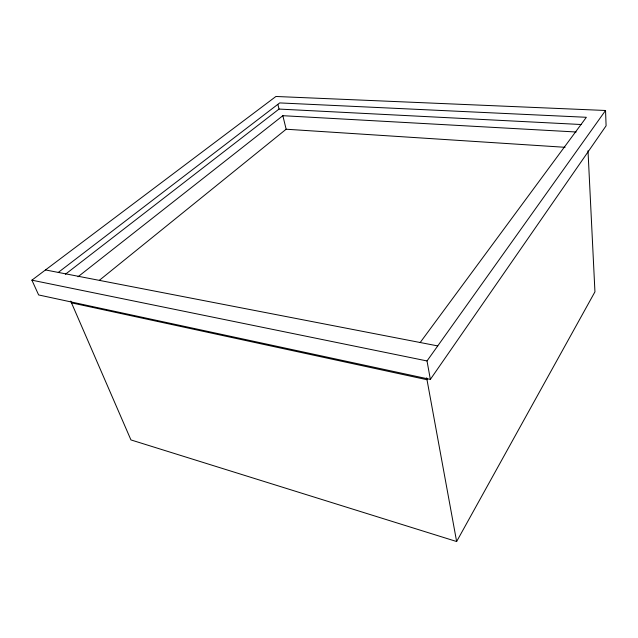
<?xml version="1.0" encoding="UTF-8"?>
<svg xmlns="http://www.w3.org/2000/svg" width="638" height="638" viewBox="0 0 638 638"><rect width="100%" height="100%" fill="white"/><g stroke="black" fill="none" stroke-linecap="round" stroke-linejoin="round"><path stroke-width="0.96" d="M70.738 301.104L130.942 439.925L456.633 541.526L594.943 291.829L587.997 150.767M430.355 379.395L606.1 125.79L605.542 110.486L275.927 96.474L31.9 280.17L38.631 294.947L430.355 379.395L427.021 360.949L605.542 110.486M420.179 342.518L586.354 117.288L279.707 102.917L58.289 272.418M99.384 280.281L286.151 129.227L565.077 147.298M78.003 276.772L282.841 115.693L576.17 131.994M65.387 274.26L279.029 109.066L581.25 124.522M45.489 269.938L437.74 345.916M31.9 280.17L427.021 360.949M71.488 302.843L426.997 379.714M282.841 115.693L286.151 129.227M277.921 104.568L279.029 109.066M426.647 377.808L456.633 541.526"/></g></svg>
